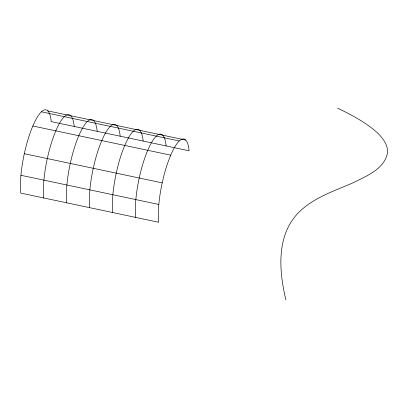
<?xml version="1.0" encoding="UTF-8"?>
<svg xmlns="http://www.w3.org/2000/svg" width="408" height="408" viewBox="0 0 408 408"><rect width="100%" height="100%" fill="white"/><g stroke="black" fill="none" stroke-linecap="round" stroke-linejoin="round"><path stroke-width="0.61" d="M47.782 110.879L185.676 140.051M41.402 111.817L179.291 140.984M32.839 125.99L170.733 155.157A48.532 12.164 -78.1 0 1 189.113 150.787L51.224 121.615A48.532 12.164 -78.1 0 0 32.839 125.99A48.532 12.164 -78.1 0 0 20.716 193.086L158.605 222.258A48.532 12.164 -78.1 0 1 170.733 155.157M24.312 153.704L162.206 182.876M20.925 175.287L158.819 204.459M337.605 108.171C351.466 114.918 365.384 122.089 376.982 132.406C382.48 137.715 387.87 144.406 387.6 152.475C384.662 168.932 366.731 175.965 353.43 182.626C333.989 191.148 312.691 197.804 297.631 213.557C276.073 236.66 279.113 271.417 285.86 299.829M135.624 217.398A48.532 12.164 -78.1 0 1 147.747 150.297A48.532 12.164 -78.1 0 1 166.132 145.926M112.644 212.532A48.532 12.164 -78.1 0 1 124.766 145.437A48.532 12.164 -78.1 0 1 143.152 141.061M89.663 207.672A48.532 12.164 -78.1 0 1 101.786 140.576A48.532 12.164 -78.1 0 1 120.171 136.201M66.677 202.812A48.532 12.164 -78.1 0 1 78.805 135.711A48.532 12.164 -78.1 0 1 97.186 131.34M43.697 197.946A48.532 12.164 -78.1 0 1 55.82 130.851A48.532 12.164 -78.1 0 1 74.205 126.475"/></g></svg>
